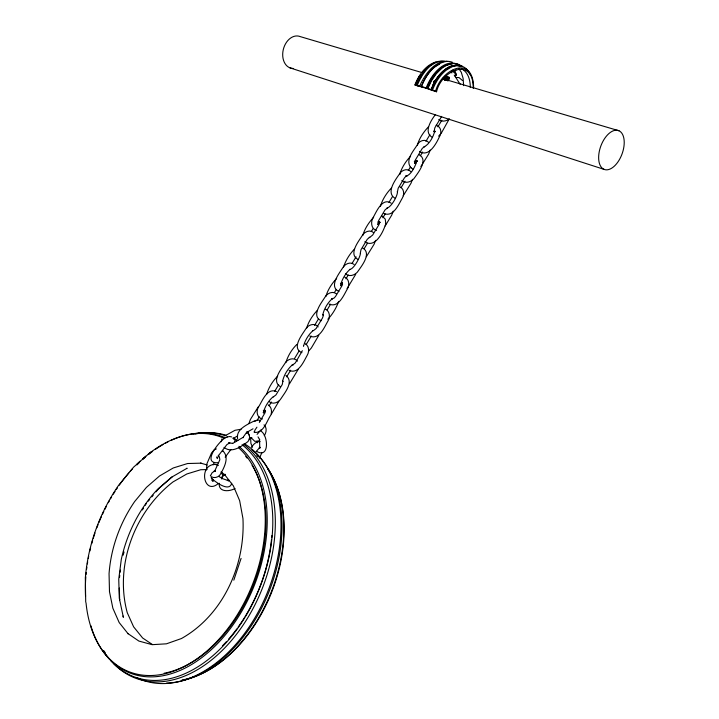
<?xml version="1.0" encoding="UTF-8"?>
<svg xmlns="http://www.w3.org/2000/svg" width="719" height="719" viewBox="0 0 719 719"><rect width="100%" height="100%" fill="white"/><g stroke="black" fill="none" stroke-linecap="round" stroke-linejoin="round"><path stroke-width="1.08" d="M219.25 483.258C218.234 492.515 229.586 491.706 235.032 488.471M360.3 254.14C359.743 257.833 354.404 267.81 350.495 269.31M266.623 394.452C268.591 387.712 272.609 381.07 277.669 376.19M285.856 362.655C287.834 355.905 291.851 349.272 296.902 344.392M119.498 577.528L119.767 575.398M120.181 572.198L120.45 570.059M302.366 350.71L295.32 362.915L292.597 365.018L293.073 364.991M306.528 328.493C308.433 321.779 312.531 315.371 317.358 310.356M85.345 577.833C88.051 544.813 99.689 512.881 118.41 485.577L133.608 467.143L150.648 452.125M325.806 296.623C327.72 289.901 331.827 283.493 336.645 278.46M362.753 235.544C364.677 228.804 368.793 222.405 373.619 217.354M380.423 206.344C382.355 199.594 386.463 193.195 391.298 188.135M417.353 145.292C419.15 138.47 423.482 132.161 428.245 127.056M385.833 223.762L385.24 219.07L381.897 215.889M364.776 241.791C375.624 248.756 383.443 231.365 385.923 223.393M410.576 156.266C405.741 161.326 401.642 167.743 399.692 174.492L399.791 174.097M343.538 267.073C345.632 260.521 349.542 254.167 354.332 249.232M243.579 436.658L246.455 432.577L253.007 428.785M248.945 423.437L250.374 419.501L258.166 406.99M123.165 555.158L124.045 551.976M338.64 301.414C336.375 307.921 332.591 314.248 327.855 319.245M375.588 240.344L374.069 244.298L366.304 256.782M393.257 211.143L391.72 215.116L385.159 225.973M412.526 179.292L410.98 183.282L403.224 195.757M430.187 150.1L428.632 154.109L420.876 166.574M449.177 119.066L441.259 133.231L438.617 136.161M221.919 438.878L221.272 441.709M233.801 580.179L241.081 558.393M243.193 437.718L243.364 437.179L234.259 442.553M221.695 479.016L222.656 475.439L222.135 472.967M213.264 464.762L214.109 462.811M260.035 447.371L259.766 447.991L259.532 439.3L259.658 439.785L258.022 436.864M259.361 458.282L261.986 452.485M473.21 88.347C473.623 56.073 441.457 70.165 436.541 91.753L433.611 90.855A44.174 5.851 24.1 0 0 424.884 87.889A44.201 5.86 24 0 0 418.018 86.082L414.908 84.932C419.402 72.583 430.6 58.724 445.196 61.546M415.582 84.312L418.054 78.946M414.944 84.914L418.404 85.849L417.263 85.363C421.819 74.057 431.301 59.524 445.214 61.394M417.263 85.363A64.234 8.43 24 0 1 419.707 86.01C424.974 74.039 436.424 57.187 452.269 62.176M420.04 86.1L421.945 86.819L421.397 86.469C425.918 75.261 434.042 63.092 446.966 61.304M434.914 82.083L431.409 89.695A64.18 8.412 24 0 0 428.29 88.635L426.241 87.952C430.681 75.01 445.87 55.588 460.708 65.986M427.886 88.5L431.427 80.825L436.217 73.787L441.736 68.296M436.541 91.753L435.57 91.259C441.43 68.817 473.345 54.06 473.596 87.871M278.909 401.256L271.44 413.955M298.133 369.476L289.451 383.829M318.787 335.342L311.309 348.041L308.577 351.115M355.716 274.29L347.043 288.634M264.295 435.678C266.47 432.443 267.18 427.697 264.035 424.812M256.108 451.631L259.739 447.479L259.226 447.757M454.669 72.242L455.918 70.031M435.399 114.627C431.229 120.037 423.311 132.116 432.182 137.302M256.989 420.561L259.271 416.786M274.667 391.343L278.657 384.737M294.466 358.619L299.032 351.07M314.554 325.41L318.544 318.814M334.398 292.606L336.106 289.784M352.058 263.406L356.058 256.809M371.328 231.554L373.044 228.732M388.988 202.363L392.412 196.709M408.257 170.529L410.531 166.754M425.909 141.337L429.899 134.741M441.637 116.388L434.788 127.91L434.33 130.507L434.95 131.784L435.04 131.218L434.456 131.325L434.653 131.901L434.555 131.397C433.863 135.675 429.513 144.213 424.354 146.73L424.731 146.604M269.122 405.795L271.405 402.02M286.638 376.837L290.638 370.231M306.159 344.572L311.291 336.088M327.145 309.88L330.569 304.227M345.956 278.792L348.239 275.018M364.084 248.828L367.508 243.166M382.885 217.74L385.168 213.974M401.013 187.785L405.004 181.188M420.372 155.771L422.655 152.006M437.871 126.85L441.861 120.253M259.316 422.439L265.005 412.805L265.113 410.45L265.32 410.864L264.43 409.983L264.943 410.145L263.334 410.639M142.389 509.942L143.521 508.09M145.211 505.313L146.218 503.624M260.952 429.863L257.078 434.393M435.498 81.22L439.624 75.162L445.034 69.77M418.467 78.047L420.894 74.488M251.434 447.371C253.304 444.477 256.315 441.115 260.116 441.628M416.957 161.424L414.62 163.24L415.771 163.492L415.025 162.431L415.438 159.888L422.296 148.357L424.623 146.559L424.039 146.667M380.036 222.459L377.637 224.373L378.23 224.463L377.969 222.351L378.796 220.266L385.114 209.822L387.505 207.917L386.939 207.998M225.155 457.176L230.88 449.555M148.321 501.098L149.723 499.408M151.826 496.883L153.228 495.202M156.032 491.832L158.836 488.471M256.935 427.176L254.903 430.133L254.445 432.218L254.167 431.481M221.847 477.137L225.398 474.324M419.554 76.933L419.599 77.949L420.238 76.816M422.718 71.81L424.821 69.734M265.563 411.475L263.379 412.598C264.745 406.882 268.376 400.932 272.798 397.041L273.13 396.969M342.406 284.454L340.599 285.452L341.049 285.811L340.707 284.778C342.127 279.071 345.668 273.067 350.117 269.239L349.82 269.337M158.611 488.677L172.29 476.796M218.109 483.698C203.675 495.607 198.3 465.247 214.514 464.438M434.303 82.29L435.076 82.263L435.355 81.409A34.988 22.379 -72.4 0 1 444.719 70.282L450.319 66.867L455.819 65.537M227.33 480.355L228.669 479.6M225.784 437.556C219.574 440.441 200.565 464.429 218.594 462.659M449.204 119.003C446.283 121.304 441.745 122.113 438.725 119.561M414.306 161.308L416.472 160.526L415.995 160.445L416.903 161.236L416.795 160.75C416.049 164.939 411.034 175.247 406.217 176.002L404.509 177.755L398.191 188.189L397.364 192.225L397.265 191.775M447.578 64.746L440.936 68.691A35.492 22.774 -72.4 0 0 427.392 88.482M444.342 69.986L449.986 66.552L455.531 65.204L462.443 66.301M435.516 62.194L429.854 65.609A35.069 22.729 -72.7 0 0 420.417 76.762M439.597 64.063L434.851 66.93A35.339 22.801 -72.6 0 0 421.352 86.64M253.915 421.514L257.77 419.932L260.305 420.471M340.429 283.421L342.478 282.846L341.965 282.828L342.586 283.987L341.84 286.018L335.521 296.462L334.038 298.115L331.998 298.673L332.52 298.682M248.981 439.138L251.83 437.52M246.707 433.278L248.54 432.245M213.067 479.762L211.826 480.346L213.166 481.362L211.152 477.191M233.01 438.518L237.638 435.93M224.822 435.903L234.987 430.295L241.036 429.252M259.2 440.774L254.859 441.376L251.021 437.619M186.527 468.554L187.147 468.213L171.616 477.182L157.497 489.405C139.198 508.836 127.002 533.399 121.295 559.4L118.752 579.101L119.291 598.181L123.362 617.297L123.012 616.012M378.23 221.838L379.605 221.785L379.12 221.524L379.803 222.566L379.677 222.117L379.021 224.562L372.703 234.996L369.863 237.297M226.943 437.044L229.622 436.505L231.626 436.909M225.407 437.727L227.456 436.819M216.365 448.899L214.181 449.815L211.512 453.006L206.928 463.692L206.497 469.813M232.399 443.461L233.693 442.922M387.613 207.953C391.639 206.011 396.699 197.383 397.427 192.764M215.098 470.675L212.042 472.85L210.46 475.978L210.424 475.331M313.358 330.686L316.117 328.538L322.436 318.095L323.191 316.054L322.732 314.742M273.265 396.969L275.961 394.92L282.279 384.467L282.882 381.079L283.079 381.51M456.241 77.472L459.046 77.589L462.443 80.483M449.977 66.768L455.487 65.438L460.861 66.355M457.338 65.465L451.748 66.822L446.059 70.291A35.483 22.666 -72.4 0 0 432.523 90.082L430.915 89.632L431.409 89.695M446.643 65.222L452.26 63.874M232.677 443.344L228.606 442.904M369.189 237.333L369.746 237.27L367.319 239.22L361.001 249.664L360.219 253.618M257.609 420.166L253.573 421.316C247.228 424.516 235.67 429.531 237.612 438.698M312.702 330.704L312.936 330.686C308.505 334.551 304.919 340.527 303.526 346.243L303.499 345.83M215.278 464.42L218.378 465.445M213.911 464.465L215.97 464.393M207.108 469.561L200.745 469.732L186.823 473.983L172.982 481.937C134.543 511.676 114.42 565.323 127.245 612.669L133.617 626.833L142.623 637.987L152.185 644.386M291.941 365.018L292.148 365.054C287.717 368.928 284.113 374.887 282.738 380.612L282.612 380.432M227.977 480.723L228.93 480.831L222.18 478.512L218.944 476.481M332.663 298.718L331.926 298.843L332.331 298.619C327.891 302.474 324.332 308.46 322.93 314.176L323.415 315.075L323.011 314.67M254.247 432.416C263.819 433.422 266.65 420.983 270.883 414.989C272.186 411.475 271.539 407.008 268.232 404.833M434.159 131.28L433.692 131.191L435.049 131.631L434.582 131.316M436.145 125.223C441.133 126.463 442.014 133.006 439.399 136.817C436.406 143.315 428.875 157.803 419.474 151.376M376.513 230.431C370.905 228.939 370.546 221.362 373.332 217.219C376.352 211.907 382.328 197.204 391.127 203.153M229.01 442.76L229.846 442.832L226.862 444.621L218.522 455.567L217.345 458.65L216.527 456.996M207.081 464.95L200.664 463.108L201.122 463.162L187.569 463.53L173.243 467.979L159.501 476.014L146.424 487.383L134.642 501.565C119.983 522.875 110.942 547.869 109.054 573.69L109.486 591.692L112.865 608.22L119.183 622.564L128.135 633.799L127.802 633.484L138.884 641.069L152.158 644.673L166.44 643.82L181.44 638.535C223.106 615.14 245.386 565.242 242.941 518.507L239.661 500.703L233.378 485.882L224.454 474.414L220.94 471.988M421.918 72.556L300.236 36.606A16.483 12.007 -75.9 0 0 283.232 49.818A16.483 12.007 -75.9 0 0 293.064 68.449M443.452 78.919L618.978 130.768A20.698 11.324 -69.9 0 1 616.614 163.707A20.698 11.324 -69.9 0 1 598.711 155.601A20.698 11.324 -69.9 0 1 618.978 130.768M421.397 86.469L426.241 87.952M262.462 418.961C256.854 418.09 255.811 410.72 258.705 406.675C262.309 401.067 267.108 387.496 276.473 391.522M289.991 67.865L604.131 169.387M211.413 476.787C214.828 478.701 219.358 477.003 220.859 473.444C224.454 466.955 229.667 456.987 222.629 450.696L222.899 451.002M432.523 90.082L435.57 91.259M289.11 370.321C298.448 374.725 303.76 361.262 307.13 355.465C309.547 351.681 309.215 345.488 304.739 343.421M301.899 352.661C291.069 348.221 302.304 334.497 305.521 329.293C307.759 324.853 314.76 322.355 318.149 326.911M280.176 386.552C271.198 381.016 281.309 369.117 284.706 363.697C286.98 359.248 293.927 356.687 297.441 361.145M309.835 336.061C319.29 340.321 324.431 326.965 327.918 321.096C330.345 317.331 329.958 311.174 325.473 309.152M321.222 320.728C310.527 316.063 321.69 302.492 324.943 297.199C327.037 293.406 332.538 290.692 336.321 293.756M329.176 304.083C338.622 308.253 343.817 294.952 347.313 289.038C349.749 285.281 349.308 279.161 344.823 277.166M338.928 291.456C328.358 286.593 339.458 273.157 342.738 267.774C344.823 263.99 350.315 261.33 354.054 264.439M358.233 259.541C347.852 254.508 358.772 241.144 362.16 235.688C364.236 231.904 369.719 229.307 373.395 232.462M362.556 247.857C371.867 253.142 362.133 265.275 358.475 270.587C356.058 274.928 349.425 277.561 345.471 273.705M221.982 473.974L224.652 475.547M383.955 213.534C393.482 217.453 398.712 204.223 402.245 198.228C404.716 194.472 404.123 188.468 399.62 186.581M256.62 451.352C269.409 458.929 268.358 436.226 261.357 431.382M395.243 198.372C385.474 192.935 395.396 179.759 399.36 174.187C401.4 170.205 407.583 167.761 410.828 171.661M418.961 154.621C428.479 159.609 418.611 171.976 415.025 177.108C412.526 181.467 405.992 184.28 401.777 180.622M410.684 167.455L412.931 169.118M259.532 420.588L260.134 420.966M406.037 175.903L406.873 175.903L406.253 175.957L406.577 176.398M461.301 68.656C468.276 72.008 470.37 80.339 470.28 87.484M462.119 66.642C455.882 60.908 446.355 63.982 440.334 68.512A35.483 22.783 -72.5 0 0 426.789 88.302M224.013 447.389C231.806 453.743 241.611 446.319 247.929 441.592C250.67 438.788 249.897 433.934 246.851 431.67M269.391 401.858C273.292 404.86 278.936 402.281 281.165 398.389C284.733 392.709 294.197 381.762 285.964 375.516M211.404 478.216C215.403 481.973 229.37 492.533 231.707 483.249M214.127 471.071L215.242 471.251L214.63 471.26L219.852 459.729L219.394 456.925L218.261 455.298M428.56 142.353C425.918 139.064 420.786 140.169 418.341 143.162C414.584 149.912 404.339 159.78 411.043 167.931M458.803 68.566L461.292 72.304L463.135 78.452L463.602 85.651M465.876 68.718L466.946 70.336M469.902 74.048C465.687 63.497 451.918 62.733 444.378 70.183A34.979 22.379 -72.4 0 0 435.022 81.301M454.237 75.073L460.133 84.258M248.81 434.636L249.178 435.247M252.585 447.182L250.931 443.479L250.598 437.925M257.168 442.859L256.818 441.556M248.361 433.62L248.145 431.535M119.552 599.161L119.66 599.898L119.318 588.025M85.705 601.974L85.336 578.004M234.484 441.08L234.511 442.5M435.363 80.905A1.105 0.764 -48.1 0 1 435.678 81.912A1.105 0.764 -48.1 0 1 434.591 82.811A1.105 0.764 -48.1 0 1 433.899 82.119M434.06 81.615A1.105 0.764 -48.1 0 1 434.662 81.022M416.454 85.166A35.069 22.729 -72.7 0 1 419.896 77.67M432.514 85.768A35.204 22.523 -72.4 0 1 434.393 82.092M434.914 81.184A35.204 22.523 -72.4 0 1 437.781 76.861M439.021 75.288A35.204 22.523 -72.4 0 1 443.56 70.642M431.041 89.713A34.979 22.379 -72.4 0 1 434.501 82.2M431.373 89.812A34.988 22.379 -72.4 0 1 434.833 82.299M238.879 448.036A126.041 82.811 -68.3 0 1 214.702 643.712A126.041 82.811 -68.3 0 1 86.01 602.684M85.543 596.348A126.041 82.811 -68.3 0 1 85.84 576.782M86.019 574.661A126.041 82.811 -68.3 0 1 86.226 572.531M86.586 569.313A126.041 82.811 -68.3 0 1 86.873 567.165M87.341 563.939A126.041 82.811 -68.3 0 1 87.691 561.791M88.266 558.564A126.041 82.811 -68.3 0 1 88.68 556.425M89.83 551.096A126.041 82.811 -68.3 0 1 90.603 547.887M91.726 543.6A126.041 82.811 -68.3 0 1 92.643 540.4M93.281 538.27A126.041 82.811 -68.3 0 1 94.989 532.995M96.84 527.791A126.041 82.811 -68.3 0 1 98.036 524.69M98.854 522.623A126.041 82.811 -68.3 0 1 101.469 516.485M102.395 514.462A126.041 82.811 -68.3 0 1 103.806 511.461M104.776 509.474A126.041 82.811 -68.3 0 1 106.268 506.544M108.326 502.68A126.041 82.811 -68.3 0 1 109.396 500.766M110.483 498.86A126.041 82.811 -68.3 0 1 111.598 496.973M113.296 494.169A126.041 82.811 -68.3 0 1 115.04 491.419M116.226 489.612A126.041 82.811 -68.3 0 1 117.431 487.824M119.255 485.19A126.041 82.811 -68.3 0 1 128.773 473.003M130.202 471.358A126.041 82.811 -68.3 0 1 132.368 468.959M136.898 464.267A126.041 82.811 -68.3 0 1 140.079 461.203M142.506 458.992A126.041 82.811 -68.3 0 1 145.795 456.17M148.285 454.147A126.041 82.811 -68.3 0 1 223.771 438.159M238.897 446.31A126.93 83.485 -68.3 0 1 225.559 634.625A126.93 83.485 -68.3 0 1 90.801 625.593M136.996 464.896A126.93 83.485 -68.3 0 1 139.369 462.551M142.614 459.54A126.93 83.485 -68.3 0 1 145.076 457.365M148.411 454.597A126.93 83.485 -68.3 0 1 152.617 451.361M155.439 449.348A126.93 83.485 -68.3 0 1 163.132 444.486M165.073 443.398A126.93 83.485 -68.3 0 1 168.003 441.861M170.933 440.441A126.93 83.485 -68.3 0 1 224.283 437.377M267.863 469.076A124.099 82.919 -68.5 0 1 270.955 594.029A124.099 82.919 -68.5 0 1 182.087 679.994M256.755 455.585A125.205 83.575 -68.5 0 1 258.283 457.005M268.034 468.77A125.205 83.575 -68.5 0 1 270.47 593.984A125.205 83.575 -68.5 0 1 181.817 680.489M251.911 449.761A127.955 85.139 -68.5 0 1 270.865 586.83A127.955 85.139 -68.5 0 1 166.556 683.095M244.325 443.695A129.069 85.759 -68.5 0 1 263.729 600.94A129.069 85.759 -68.5 0 1 136.502 677.568M233.028 437.925A129.681 85.723 -68.4 0 1 237.845 440.432M243.382 444.09A129.681 85.723 -68.4 0 1 248.72 616.219A129.681 85.723 -68.4 0 1 113.44 663.322M105.253 652.861A129.681 85.723 -68.4 0 1 104.048 650.938M195.487 433.908A129.681 85.723 -68.4 0 1 206.677 432.667M208.896 432.649A129.681 85.723 -68.4 0 1 226 435.238M233.792 439.345A128.935 85.094 -68.4 0 1 236.623 440.963M242.06 444.71A128.935 85.094 -68.4 0 1 245.125 617.091A128.935 85.094 -68.4 0 1 110.537 660.419M109.117 658.775A128.935 85.094 -68.4 0 1 103.257 650.677M193.627 433.917A128.935 85.094 -68.4 0 1 224.948 435.561M245.718 456.412A124.099 81.678 -68.3 0 1 247.075 458.075M252.081 465.292A124.099 81.678 -68.3 0 1 251.596 589.194A124.099 81.678 -68.3 0 1 164.085 673.236M271.845 535.61A125.906 83.215 -68.4 0 1 271.665 537.695M271.458 539.798A125.906 83.215 -68.4 0 1 258.66 589.85M258.229 590.874A125.906 83.215 -68.4 0 1 245.044 616.695M244.451 617.657A125.906 83.215 -68.4 0 1 238.133 627.112M236.803 628.936A125.906 83.215 -68.4 0 1 228.507 639.29M226.26 641.815A125.906 83.215 -68.4 0 1 222.414 645.878M443.344 78.838A3.173 0.809 30.1 0 1 446.122 80.339M443.21 78.722A2.642 0.674 30.1 0 1 446.005 80.115M443.434 79.324A2.642 0.674 30.1 0 1 444 79.557M444.603 79.854A2.642 0.674 30.1 0 1 445.196 80.204M443.084 79.306A3.173 0.8 30.1 0 1 443.767 79.575M444.486 79.935A3.173 0.8 30.1 0 1 445.205 80.357M449.132 78.802A3.173 0.818 30.1 0 1 448.368 78.811A3.173 0.809 30.1 0 0 444.648 76.538M445.843 75.89A3.173 0.818 30.1 0 1 446.562 76.241M447.281 76.663A3.173 0.818 30.1 0 1 448.926 77.985M446.077 75.863A2.642 0.683 30.1 0 1 446.679 76.16M448.297 77.266A2.642 0.683 30.1 0 1 448.917 78.146M448.557 78.757A2.642 0.674 30.1 0 1 448.305 78.811M445.25 76.097A2.642 0.674 30.1 0 1 448.602 78.38M443.021 78.209A3.173 0.809 30.1 0 1 446.939 80.33M443.956 78.407A2.642 0.674 30.1 0 1 446.733 80.025M443.866 77.922A3.173 0.809 30.1 0 1 446.643 79.423A3.173 0.809 30.1 0 1 447.955 80.932M444.216 77.94A2.642 0.674 30.1 0 1 446.526 79.189A2.642 0.674 30.1 0 1 447.622 80.447M448.908 77.149A2.642 0.683 30.1 0 1 449.114 77.454M444.126 77.463A3.173 0.809 30.1 0 1 447.461 79.405A3.173 0.809 30.1 0 1 447.793 80.708M444.477 77.481A2.642 0.674 30.1 0 1 447.254 79.108A2.642 0.674 30.1 0 1 447.533 80.186M444.908 79.126A2.642 0.674 30.1 0 1 444.36 78.757M445.582 76.349A3.173 0.809 30.1 0 1 448.665 78.443A3.173 0.809 30.1 0 1 448.117 79.27M446.157 77.086A2.642 0.674 30.1 0 1 448.297 79.216M444.387 76.996A3.173 0.809 30.1 0 1 447.721 78.946A3.173 0.809 30.1 0 1 448.054 80.249M444.899 78.973A3.173 0.809 30.1 0 1 444.243 78.524M444.737 77.023A2.642 0.674 30.1 0 1 447.865 78.991A2.642 0.674 30.1 0 1 446.921 79.539M448.404 78.901A3.173 0.809 30.1 0 1 447.272 79.557M448.764 77.104A3.173 0.818 30.1 0 1 449.186 77.526M452.449 70.255A7.558 1.986 30.1 0 1 455.181 75.171M452.062 70.947A7.558 1.977 30.1 0 1 454.794 75.863M451.226 72.071A2.642 0.692 30.1 0 1 451.856 72.97M259.856 447.371L259.793 448L259.856 447.371M215.206 471.062L214.684 471.296L215.206 471.062M415.205 163.141L414.656 163.051L415.249 163.168M406.711 176.236L406.253 175.957L406.711 176.236M263.576 412.85L263.289 412.382L263.522 412.868M379.614 221.856L379.255 221.425L379.614 221.928M434.752 131.766L434.393 131.307L434.752 131.766M417.029 161.065L416.669 160.598L417.029 161.065M434.564 82.595A1.105 0.764 -48.1 0 0 435.48 80.959A1.105 0.764 -48.1 0 0 433.872 81.436A1.105 0.764 -48.1 0 0 434.564 82.595M419.537 78.083A1.096 0.746 -48.6 0 0 420.444 76.466A1.096 0.746 -48.6 0 0 418.862 76.942A1.096 0.746 -48.6 0 0 419.537 78.083M419.725 78.263A1.096 0.746 -48.6 0 0 420.633 76.654A1.096 0.746 -48.6 0 0 419.051 77.122A1.096 0.746 -48.6 0 0 419.725 78.263"/></g></svg>
